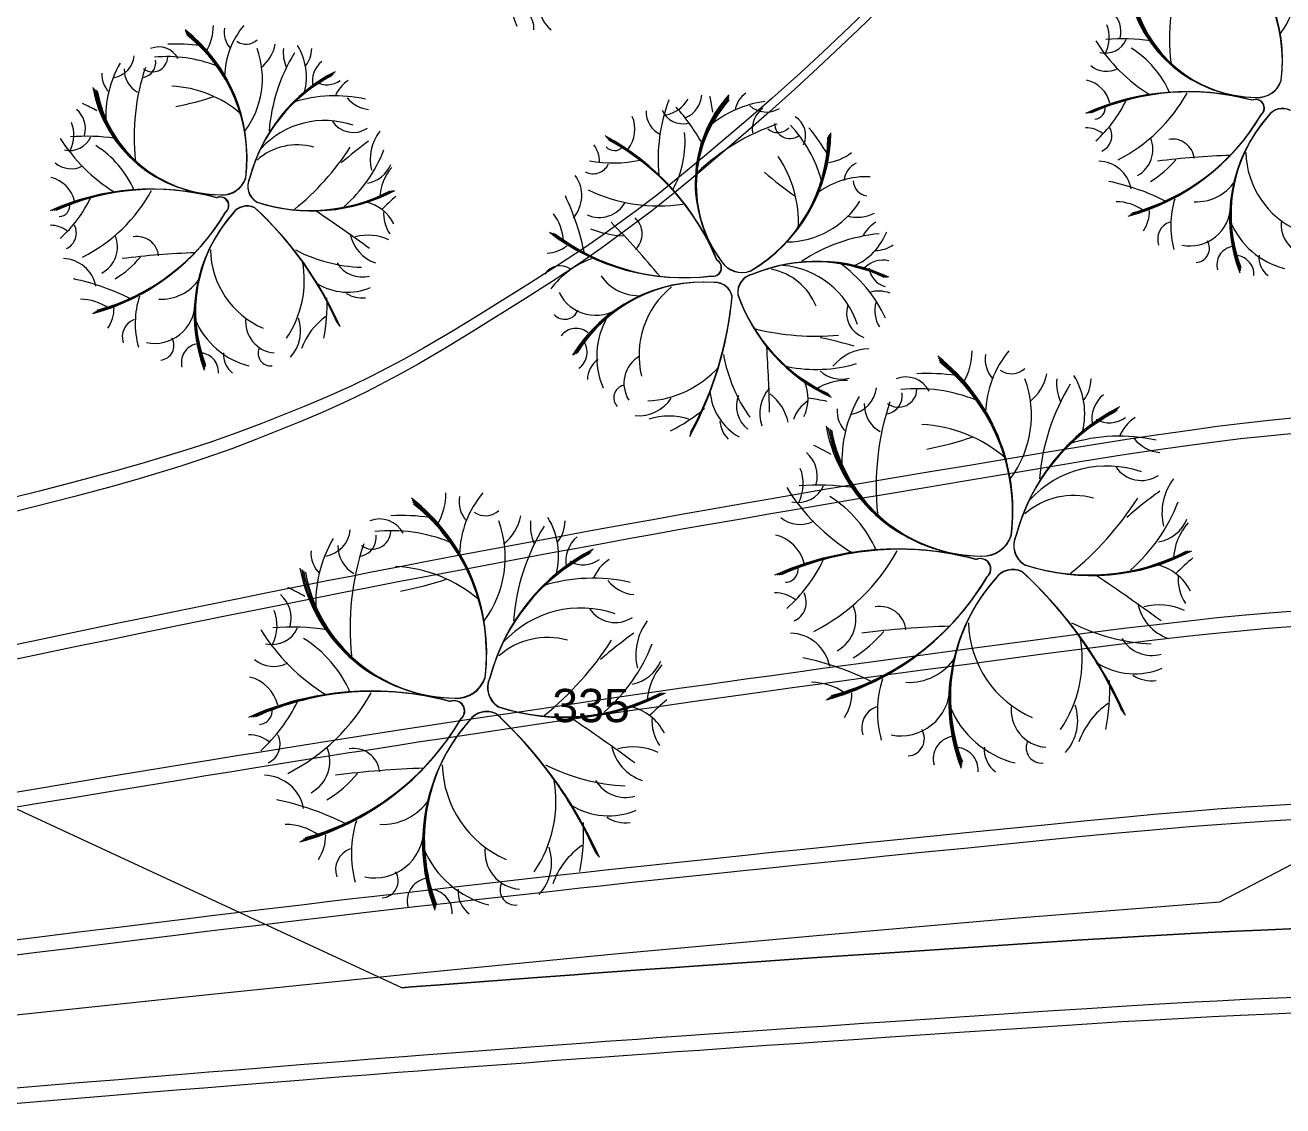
# Model space of a CAD drawing. Header units: metres. Extents: x -1097 to 1588, y -673 to 884.
# Drawn here: x 542.46 to 579.87, y 437.66 to 469.8 of the extents above; entities that cross this region are included whole.
import ezdxf

# ---------------------------------------------------------------- set-up
doc = ezdxf.new("R2010")
doc.units = ezdxf.units.M
for name, color, linetype, lineweight, plot in [('CRECIDA_Q100', 5, 'Continuous', 0, False), ('EXTENSIONES', 252, 'Continuous', 0, False), ('PROY-TEXTO', 7, 'Continuous', 0, False), ('Solado', 7, 'Continuous', 0, False), ('TERRENO', 188, 'Continuous', 0, False), ('VEGETACION', 85, 'Continuous', 0, False), ('VISTA LEJOS', 7, 'Continuous', 0, False)]:
    doc.layers.add(name, color=color, linetype=linetype, lineweight=lineweight, plot=plot)
doc.styles.add('ARIAL', font='arial.ttf')

msp = doc.modelspace()

# ---------------------------------------------------------------- linework, layer by layer
at = {"layer": 'CRECIDA_Q100'}
msp.add_lwpolyline([(542, 440.344), (548, 440.981), (554, 441.595), (560, 442.178), (566, 442.727), (572, 443.25), (578, 443.721), (584, 446.851), (590, 446.851), (596, 446.851), (602, 446.851), (608, 446.521), (614, 446.521)], dxfattribs=at)
at = {"layer": 'EXTENSIONES'}
for points in [[(553.666, 441.17), (524.116, 454.869)], [(553.666, 441.17), (553.964, 441.193), (554.801, 441.256), (555.599, 441.316), (557.155, 441.433), (557.953, 441.493), (558.79, 441.555), (559.387, 441.598), (560.339, 441.668), (560.907, 441.709), (561.658, 441.762), (562.341, 441.81), (563.638, 441.901), (564.35, 441.951), (565.187, 442.008), (565.87, 442.055), (567.081, 442.137), (567.878, 442.191), (569.06, 442.27), (570.232, 442.348), (572.567, 442.504), (573.742, 442.581), (574.929, 442.656), (575.734, 442.705), (576.952, 442.775), (577.645, 442.812), (578.493, 442.853), (579.213, 442.884), (580.518, 442.936)], [(492.684, 433.615), (543.902, 437.876), (545.083, 437.974), (545.88, 438.04), (547.089, 438.139), (547.771, 438.195), (548.606, 438.263), (549.317, 438.32), (550.613, 438.424), (551.294, 438.478), (552.043, 438.537), (552.61, 438.581), (553.56, 438.654), (554.155, 438.7), (554.99, 438.763), (555.787, 438.823), (557.342, 438.94), (558.139, 439), (558.974, 439.061), (559.57, 439.105), (560.52, 439.174), (561.086, 439.215), (561.835, 439.268), (562.517, 439.316), (563.813, 439.407), (564.523, 439.457), (565.359, 439.514), (566.04, 439.561), (567.25, 439.643), (568.047, 439.697), (569.227, 439.776), (570.399, 439.854), (572.731, 440.01), (573.903, 440.086), (575.084, 440.161), (575.88, 440.209), (577.09, 440.278), (577.772, 440.315), (578.607, 440.355), (579.317, 440.386), (580.613, 440.438)]]:
    msp.add_lwpolyline(points, dxfattribs=at)
at = {"layer": 'Solado'}
for points in [[(580.518, 442.936), (579.213, 442.884), (578.493, 442.853), (577.645, 442.812), (576.952, 442.775), (575.734, 442.705), (574.929, 442.656), (573.742, 442.581), (572.567, 442.504), (570.232, 442.348), (569.06, 442.27), (567.878, 442.191), (567.081, 442.137), (565.87, 442.055), (565.187, 442.008), (564.35, 441.951), (563.638, 441.901), (562.341, 441.81), (561.658, 441.762), (560.907, 441.709), (560.339, 441.668), (559.387, 441.598), (558.79, 441.555), (557.953, 441.493), (557.155, 441.433), (555.599, 441.316), (554.801, 441.256), (553.964, 441.193), (553.666, 441.17), (524.116, 454.869)], [(492.684, 433.615), (543.902, 437.876), (545.083, 437.974), (545.88, 438.04), (547.089, 438.139), (547.771, 438.195), (548.606, 438.263), (549.317, 438.32), (550.613, 438.424), (551.294, 438.478), (552.043, 438.537), (552.61, 438.581), (553.56, 438.654), (554.155, 438.7), (554.99, 438.763), (555.787, 438.823), (557.342, 438.94), (558.139, 439), (558.974, 439.061), (559.57, 439.105), (560.52, 439.174), (561.086, 439.215), (561.835, 439.268), (562.517, 439.316), (563.813, 439.407), (564.523, 439.457), (565.359, 439.514), (566.04, 439.561), (567.25, 439.643), (568.047, 439.697), (569.227, 439.776), (570.399, 439.854), (572.731, 440.01), (573.903, 440.086), (575.084, 440.161), (575.88, 440.209), (577.09, 440.278), (577.772, 440.315), (578.607, 440.355), (579.317, 440.386), (580.613, 440.438)]]:
    msp.add_lwpolyline(points, dxfattribs=at)
at = {"layer": 'TERRENO'}
for points in [[(568.047, 470.443), (567.25, 469.675), (566.04, 468.53), (565.359, 467.899), (564.523, 467.15), (563.813, 466.533), (562.517, 465.431), (561.835, 464.865), (561.087, 464.267), (560.52, 463.838), (559.57, 463.147), (558.974, 462.731), (558.139, 462.177), (557.342, 461.668), (555.787, 460.696), (554.99, 460.209), (554.155, 459.719), (553.56, 459.391), (552.61, 458.894), (552.043, 458.615), (551.294, 458.277), (550.613, 457.991), (549.317, 457.473), (548.606, 457.202), (547.771, 456.907), (547.089, 456.686), (545.88, 456.318), (545.083, 456.09), (543.902, 455.774), (542.731, 455.474), (540.398, 454.89)], [(580.613, 457.697), (579.317, 457.567), (578.607, 457.491), (577.772, 457.39), (577.09, 457.299), (575.88, 457.126), (575.084, 457.006), (573.903, 456.819), (572.731, 456.627), (570.399, 456.238), (569.227, 456.042), (568.047, 455.844), (567.25, 455.71), (566.04, 455.504), (565.359, 455.388), (564.523, 455.244), (563.813, 455.12), (562.517, 454.894), (561.835, 454.774), (561.086, 454.64), (560.52, 454.538), (559.57, 454.366), (558.974, 454.256), (558.139, 454.102), (557.342, 453.953), (555.787, 453.661), (554.99, 453.511), (554.155, 453.353), (553.56, 453.239), (552.61, 453.055), (552.043, 452.945), (551.294, 452.797), (550.613, 452.662), (549.317, 452.402), (548.606, 452.26), (547.771, 452.09), (547.089, 451.951), (545.88, 451.703), (545.083, 451.538), (543.902, 451.294), (542.731, 451.05), (540.398, 450.564)], [(580.613, 451.944), (579.317, 451.84), (578.607, 451.779), (577.772, 451.698), (577.09, 451.625), (575.88, 451.487), (575.084, 451.391), (573.903, 451.241), (572.731, 451.088), (570.399, 450.776), (569.227, 450.62), (568.047, 450.462), (567.25, 450.354), (566.04, 450.19), (565.359, 450.097), (564.523, 449.982), (563.813, 449.883), (562.517, 449.701), (561.835, 449.605), (561.086, 449.499), (560.52, 449.417), (559.57, 449.279), (558.974, 449.191), (558.139, 449.068), (557.342, 448.949), (555.787, 448.715), (554.99, 448.595), (554.155, 448.469), (553.56, 448.377), (552.61, 448.23), (552.043, 448.142), (551.294, 448.024), (550.613, 447.916), (549.317, 447.708), (548.606, 447.594), (547.771, 447.459), (547.089, 447.347), (545.88, 447.149), (545.083, 447.017), (543.902, 446.821), (542.731, 446.626), (540.398, 446.237)], [(580.613, 446.191), (579.317, 446.113), (578.607, 446.067), (577.772, 446.006), (577.09, 445.952), (575.88, 445.848), (575.084, 445.776), (573.903, 445.664), (572.731, 445.549), (570.399, 445.315), (569.227, 445.198), (568.047, 445.079), (567.25, 444.998), (566.04, 444.875), (565.359, 444.805), (564.523, 444.719), (563.813, 444.645), (562.517, 444.509), (561.835, 444.437), (561.086, 444.357), (560.52, 444.296), (559.57, 444.192), (558.974, 444.126), (558.139, 444.034), (557.342, 443.944), (555.787, 443.769), (554.99, 443.679), (554.155, 443.584), (553.56, 443.516), (552.61, 443.406), (552.043, 443.339), (551.294, 443.251), (550.613, 443.17), (549.317, 443.014), (548.606, 442.928), (547.771, 442.827), (547.089, 442.743), (545.88, 442.594), (545.083, 442.496), (543.902, 442.349), (542.731, 442.203), (540.398, 441.911)]]:
    msp.add_lwpolyline(points, dxfattribs=at)
at = {"layer": 'VEGETACION'}
for centre, radius, start, end in [((562.227, 471.741), 5.509, 138.4124, -158.9788), ((575.018, 468.759), 4.844, -7.0126, 51.7609), ((575.065, 468.747), 4.795, -7.0126, 51.7609), ((575.111, 468.735), 4.747, -7.0126, 51.7609), ((575.158, 468.723), 4.698, -7.0126, 51.7609), ((577.729, 471.106), 2.589, -37.04, 20.2784), ((582.995, 469.375), 6.494, 161.4244, -173.9045), ((579.113, 471.559), 3.908, -169.3991, -90.6111), ((579.119, 471.519), 3.869, -169.3991, -90.6111), ((579.124, 471.479), 3.83, -169.3991, -90.6111), ((579.13, 471.439), 3.791, -169.3991, -90.6111), ((556.9, 469.695), 0.696, -2.8136, 89.859), ((558.592, 470.318), 0.818, 174.9157, -126.473), ((574.286, 469.612), 0.769, -14.6065, 49.1598), ((544.217, 465.86), 4.844, -7.0126, 51.7609), ((544.264, 465.848), 4.795, -7.0126, 51.7609), ((544.31, 465.837), 4.747, -7.0126, 51.7609), ((544.357, 465.825), 4.698, -7.0126, 51.7609), ((546.515, 469.798), 1.544, -30.3109, -0.1369), ((549.073, 469.584), 0.693, 169.6778, -136.2887), ((550.868, 468.208), 2.478, 140.203, 178.1947), ((573.675, 469.431), 1.034, -25.4563, 21.2377), ((546.433, 468.512), 0.64, 26.989, 112.3536), ((546.943, 463.81), 5.429, 82.3394, 92.5468), ((549.028, 469.712), 0.479, -125.0679, -46.7585), ((548.777, 469.447), 1.142, -52.2138, -10.7459), ((549.03, 468.25), 1.798, -14.1206, 31.5271), ((578.533, 471.97), 4.982, -148.0271, -121.8354), ((574.586, 469.651), 0.683, -103.4701, -23.891), ((575.076, 463.317), 6.075, 81.8669, 94.4128), ((544.985, 468.958), 0.725, -80.5732, -5.4598), ((546.25, 468.864), 0.453, -126.8376, -2.2225), ((546.699, 464.937), 3.928, 68.3223, 95.6759), ((546.928, 468.207), 2.589, -37.04, 20.2784), ((554.875, 466.263), 5.171, 148.3668, 175.7309), ((551.253, 468.997), 1.118, 174.4694, -156.1224), ((550.125, 469.115), 0.859, -37.8757, -0.6938), ((573.789, 466.607), 2.961, 23.3346, 57.9119), ((548.035, 467.083), 3.177, 149.9473, -176.8254), ((546.181, 468.486), 0.776, 178.8709, -119.6274), ((552.194, 466.476), 6.494, 161.4244, -173.9045), ((545.881, 468.696), 0.464, -77.8599, 7.8919), ((553.957, 463.987), 4.98, 117.2325, 165.0827), ((551.771, 468.12), 0.769, 129.1335, -169.7906), ((574.626, 469.154), 0.727, -130.2988, -61.7859), ((545.447, 468.318), 0.707, 175.5863, -134.2924), ((553.804, 464.008), 4.83, 117.2325, 165.0827), ((553.855, 464.001), 4.88, 117.2325, 165.0827), ((553.906, 463.994), 4.93, 117.2325, 165.0827), ((551.434, 468.696), 0.669, -119.4079, -53.7772), ((552.604, 467.315), 0.996, 122.4262, 158.3906), ((573.808, 467.246), 0.949, 14.1637, 76.1762), ((579.112, 468.399), 0.75, -93.1322, -17.9739), ((579.118, 468.391), 0.742, -93.1322, -17.9739), ((579.124, 468.383), 0.735, -93.1322, -17.9739), ((579.129, 468.374), 0.727, -93.1322, -17.9739), ((548.312, 468.66), 3.908, -169.3991, -90.6111), ((548.318, 468.62), 3.869, -169.3991, -90.6111), ((548.323, 468.58), 3.83, -169.3991, -90.6111), ((548.329, 468.54), 3.791, -169.3991, -90.6111), ((546.663, 464.606), 3.382, 49.1819, 87.2866), ((545.138, 476.566), 9.361, -78.8812, -71.6233), ((551.673, 463.57), 4.128, 77.262, 107.3482), ((561.816, 467.763), 0.769, -67.117, -3.3508), ((566.299, 465.119), 3.908, 138.0903, -143.1217), ((566.27, 465.09), 3.869, 138.0903, -143.1217), ((557.96, 466.54), 5.002, 7.736, 13.1674), ((564.283, 467.184), 0.707, 123.0758, 173.1971), ((577.018, 460.486), 7.338, 74.7272, 114.2407), ((577.044, 460.556), 7.265, 74.7272, 114.2407), ((577.071, 460.627), 7.191, 74.7272, 114.2407), ((577.098, 460.698), 7.118, 74.7272, 114.2407), ((572.774, 470.121), 4.849, -63.0744, -28.8672), ((543.485, 466.713), 0.769, -14.6065, 49.1598), ((542.109, 462.909), 5.002, 60.2465, 65.6779), ((552.768, 468.222), 0.932, -141.3142, -95.8118), ((566.271, 465.829), 4.982, 159.4624, -174.3459), ((562.03, 467.549), 0.683, -155.9806, -76.4016), ((561.301, 468.139), 1.034, -77.9669, -31.2728), ((557.302, 463.306), 6.075, 29.3564, 41.9022), ((566.242, 465.061), 3.83, 138.0903, -143.1217), ((566.214, 465.032), 3.791, 138.0903, -143.1217), ((564.878, 464.379), 3.177, 97.4368, 130.6641), ((564.51, 467.94), 0.725, -133.0838, -57.9704), ((564.864, 466.704), 0.776, 126.3603, -172.138), ((574.262, 467.327), 0.323, -87.4794, 11.746), ((571.669, 469.278), 3.935, -47.9098, -25.8136), ((579.056, 467.33), 0.257, -49.8029, 114.2093), ((579.062, 467.332), 0.255, -49.8029, 114.2093), ((579.069, 467.335), 0.252, -49.8029, 114.2093), ((579.075, 467.337), 0.249, -49.8029, 114.2093), ((579.866, 466.787), 0.529, 64.1571, 144.9717), ((579.864, 466.795), 0.523, 64.1571, 144.9717), ((579.862, 466.803), 0.518, 64.1571, 144.9717), ((579.861, 466.81), 0.513, 64.1571, 144.9717), ((542.874, 466.532), 1.034, -25.4563, 21.2377), ((551.374, 464.387), 2.577, 70.8016, 137.4059), ((552.223, 467.37), 0.762, -146.5166, -56.5593), ((559.648, 466.703), 0.949, -38.3468, 23.6656), ((561.659, 467.215), 0.727, 177.1906, -114.2964), ((565.038, 466.52), 0.64, -25.5215, 59.8431), ((573.557, 470.458), 6.568, -74.8679, -30.4024), ((573.618, 470.429), 6.503, -74.8679, -30.4024), ((573.679, 470.4), 6.437, -74.8679, -30.4024), ((573.74, 470.371), 6.371, -74.8679, -30.4024), ((582.838, 464.069), 4.552, 138.4124, -158.9788), ((582.806, 464.104), 4.506, 138.4124, -158.9788), ((582.775, 464.139), 4.461, 138.4124, -158.9788), ((582.743, 464.174), 4.415, 138.4124, -158.9788), ((554.125, 465.809), 1.399, 143.1596, -166.5877), ((559.129, 466.329), 2.961, -29.1759, 5.4014), ((566.928, 460.709), 6.494, 108.9139, 133.5849), ((561.604, 466.62), 4.795, -59.5232, -0.7497), ((561.585, 466.664), 4.844, -59.5232, -0.7497), ((564.848, 467.07), 0.464, -130.3704, -44.6187), ((565.205, 466.879), 0.453, -179.3481, -54.733), ((562.363, 464.133), 3.928, 15.8118, 43.1653), ((561.617, 463.253), 5.429, 29.8289, 40.0362), ((574.013, 465.922), 0.824, 52.2518, 90.5793), ((574.28, 466.516), 0.504, -65.7095, 27.1401), ((547.732, 469.071), 4.982, -148.0271, -121.8354), ((543.785, 466.753), 0.683, -103.4701, -23.891), ((544.275, 460.419), 6.075, 81.8669, 94.4128), ((542.988, 463.708), 2.961, 23.3346, 57.9119), ((550.556, 464.432), 1.809, 74.3184, 131.5501), ((545.536, 470.408), 7.836, -50.9616, -32.7007), ((559.664, 456.705), 11.909, 125.9438, 130.9474), ((558.722, 465.734), 0.824, -0.2587, 38.0688), ((556.237, 460.042), 7.338, 22.2167, 61.7302), ((559.988, 466.392), 0.323, -139.9899, -40.7645), ((556.31, 460.064), 7.265, 22.2167, 61.7302), ((556.382, 460.086), 7.191, 22.2167, 61.7302), ((556.454, 460.108), 7.118, 22.2167, 61.7302), ((561.642, 466.531), 4.698, -59.5232, -0.7497), ((561.623, 466.576), 4.747, -59.5232, -0.7497), ((575.122, 466.1), 0.883, -61.5198, 22.9503), ((576.591, 465.766), 0.645, 6.6356, 100.1339), ((549.175, 467.601), 4.231, -49.014, -20.954), ((559.958, 469.637), 3.935, -100.4204, -78.3241), ((562.078, 463.96), 3.382, -3.3286, 34.776), ((566.108, 467.237), 1.544, -82.8214, -52.6474), ((574.305, 467.816), 3.124, -58.5365, -40.244), ((579.099, 442.325), 23.615, 91.8959, 97.1824), ((581.372, 466.075), 2.603, -178.6401, -113.41), ((543.825, 466.255), 0.727, -130.2988, -61.7859), ((552.472, 466.018), 0.937, -79.471, -22.6738), ((554.519, 464.585), 1.516, 139.4516, 176.9574), ((559.356, 465.884), 0.504, -118.22, -25.3705), ((570.64, 472.449), 9.361, -131.3917, -124.1338), ((567.495, 465.077), 0.693, 117.1673, 171.2007), ((574.37, 464.745), 1.01, 10.8837, 88.4892), ((543.007, 464.347), 0.949, 14.1637, 76.1762), ((548.311, 465.5), 0.75, -93.1322, -17.9739), ((548.317, 465.492), 0.742, -93.1322, -17.9739), ((548.323, 465.484), 0.735, -93.1322, -17.9739), ((548.328, 465.475), 0.727, -93.1322, -17.9739), ((549.625, 465.007), 0.546, 153.4198, -121.2712), ((549.633, 465.01), 0.551, 153.4198, -121.2712), ((549.64, 465.014), 0.557, 153.4198, -121.2712), ((549.648, 465.017), 0.563, 153.4198, -121.2712), ((558.006, 464.735), 1.01, -41.6268, 35.9787), ((567.496, 462.815), 2.478, 87.6925, 125.6842), ((567.569, 465.191), 0.479, -177.5784, -99.269), ((573.28, 458.36), 6.938, 63.1155, 78.2042), ((577.305, 465.91), 1.364, -93.0608, -33.7955), ((546.217, 457.587), 7.338, 74.7272, 114.2407), ((546.243, 457.658), 7.265, 74.7272, 114.2407), ((546.27, 457.728), 7.191, 74.7272, 114.2407), ((546.296, 457.799), 7.118, 74.7272, 114.2407), ((540.868, 466.379), 3.935, -47.9098, -25.8136), ((541.973, 467.222), 4.849, -63.0744, -28.8672), ((548.255, 464.431), 0.257, -49.8029, 114.2093), ((548.261, 464.434), 0.255, -49.8029, 114.2093), ((548.268, 464.436), 0.252, -49.8029, 114.2093), ((548.274, 464.438), 0.249, -49.8029, 114.2093), ((550.936, 469.408), 5.122, -108.1317, -62.2585), ((550.957, 469.457), 5.175, -108.1317, -62.2585), ((550.978, 469.506), 5.228, -108.1317, -62.2585), ((550.999, 469.555), 5.281, -108.1317, -62.2585), ((559.305, 457.953), 8.915, 130.7293, 134.4144), ((552.276, 461.714), 6.938, 10.6049, 25.6937), ((561.3, 469.273), 4.849, -115.5849, -81.3777), ((543.461, 464.428), 0.323, -87.4794, 11.746), ((549.065, 463.888), 0.529, 64.1571, 144.9717), ((549.063, 463.896), 0.523, 64.1571, 144.9717), ((549.061, 463.904), 0.518, 64.1571, 144.9717), ((549.059, 463.912), 0.513, 64.1571, 144.9717), ((542.287, 456.763), 10.337, 23.8645, 47.4059), ((542.219, 456.682), 10.444, 23.8645, 47.4059), ((542.151, 456.6), 10.55, 23.8645, 47.4059), ((542.083, 456.519), 10.657, 23.8645, 47.4059), ((522.695, 422.051), 50.894, 53.8701, 56.0677), ((552.313, 463.323), 1.25, 26.9787, 76.13), ((554.201, 464.192), 1.079, 175.4194, -146.0112), ((559.538, 464.963), 0.883, -114.0303, -29.5602), ((565.097, 465.941), 2.589, -89.5505, -32.2321), ((574.903, 463.114), 1.434, 55.0521, 89.7129), ((574.826, 464.284), 1.079, -33.6652, 0.2761), ((579.18, 463.829), 2.646, 162.2918, -164.5827), ((577.107, 464.443), 1.211, -101.2643, -1.1503), ((542.756, 467.559), 6.568, -74.8679, -30.4024), ((542.817, 467.53), 6.503, -74.8679, -30.4024), ((542.878, 467.501), 6.437, -74.8679, -30.4024), ((542.939, 467.472), 6.371, -74.8679, -30.4024), ((552.037, 461.17), 4.552, 138.4124, -158.9788), ((552.005, 461.205), 4.506, 138.4124, -158.9788), ((551.974, 461.24), 4.461, 138.4124, -158.9788), ((551.942, 461.275), 4.415, 138.4124, -158.9788), ((557.035, 463.32), 1.434, 2.5416, 37.2023), ((543.094, 447.338), 23.615, 39.3853, 44.6718), ((560.168, 463.594), 0.645, -45.8749, 47.6233), ((567.206, 465.228), 1.142, -104.7244, -63.2564), ((568.356, 462.99), 1.118, 121.9589, 151.3671), ((576.693, 463.431), 0.546, 109.7766, -161.1616), ((580.497, 464.855), 2.362, -157.3326, -104.242), ((580.74, 463.872), 0.921, 172.8016, -94.3436), ((543.212, 463.023), 0.824, 52.2518, 90.5793), ((543.479, 463.617), 0.504, -65.7095, 27.1401), ((544.321, 463.201), 0.883, -61.5198, 22.9503), ((553.246, 463.803), 1.136, -169.0993, -108.5458), ((552.659, 462.077), 1.474, 65.2459, 104.8545), ((562.043, 468.857), 6.568, -127.3784, -82.9129), ((562.058, 468.791), 6.503, -127.3784, -82.9129), ((562.072, 468.725), 6.437, -127.3784, -82.9129), ((562.086, 468.659), 6.371, -127.3784, -82.9129), ((560.402, 466.656), 3.124, -111.047, -92.7546), ((568.391, 458.453), 5.171, 95.8563, 123.2203), ((566.41, 464.3), 1.798, -66.6312, -20.9834), ((545.79, 462.867), 0.645, 6.6356, 100.1339), ((557.917, 464.093), 1.079, -86.1757, -52.2344), ((567.763, 463.957), 0.859, -90.3862, -53.2043), ((577.263, 463.161), 0.424, -86.0663, 31.7343), ((578.464, 462.667), 0.557, 102.0332, -164.9929), ((543.569, 461.846), 1.01, 10.8837, 88.4892), ((543.504, 464.917), 3.124, -58.5365, -40.244), ((548.298, 439.426), 23.615, 91.8959, 97.1824), ((550.571, 463.176), 2.603, -178.6401, -113.41), ((552.649, 467.279), 4.686, -117.2715, -92.2861), ((560.206, 460.362), 2.646, 109.7813, 142.9068), ((562.909, 462.59), 0.257, -102.3134, 61.6988), ((562.914, 462.587), 0.255, -102.3134, 61.6988), ((562.92, 462.583), 0.252, -102.3134, 61.6988), ((562.926, 462.58), 0.249, -102.3134, 61.6988), ((567.976, 462.045), 0.769, 76.623, 137.6988), ((578.437, 462.378), 0.575, -2.8136, 89.859), ((579.835, 462.894), 0.676, 174.9157, -126.473), ((547.688, 462.216), 3.076, -34.2307, 10.3731), ((552.478, 463.172), 0.864, -148.9222, -74.8688), ((558.377, 462.093), 0.546, 57.2661, 146.3278), ((563.791, 463.196), 0.75, -145.6427, -70.4844), ((563.788, 463.187), 0.742, -145.6427, -70.4844), ((563.785, 463.177), 0.735, -145.6427, -70.4844), ((563.782, 463.168), 0.727, -145.6427, -70.4844), ((565.95, 457.929), 4.83, 64.722, 112.5721), ((565.975, 457.885), 4.88, 64.722, 112.5721), ((566.001, 457.84), 4.93, 64.722, 112.5721), ((566.027, 457.796), 4.98, 64.722, 112.5721), ((564.31, 460.765), 1.809, 21.8079, 79.0396), ((564.772, 460.089), 2.577, 18.2911, 84.8953), ((564.305, 459.354), 4.128, 24.7515, 54.8377), ((568.227, 462.664), 0.669, -171.9184, -106.2877), ((542.479, 455.461), 6.938, 63.1155, 78.2042), ((546.504, 463.011), 1.364, -93.0608, -33.7955), ((552.058, 463.585), 1.729, -122.2591, -66.9897), ((562.623, 457.605), 4.552, 85.9019, 148.5107), ((562.631, 457.651), 4.506, 85.9019, 148.5107), ((562.64, 457.698), 4.461, 85.9019, 148.5107), ((562.648, 457.744), 4.415, 85.9019, 148.5107), ((560.716, 463.116), 1.364, -145.5713, -86.306), ((562.971, 461.617), 0.529, 11.6466, 92.4612), ((562.976, 461.623), 0.523, 11.6466, 92.4612), ((562.981, 461.629), 0.518, 11.6466, 92.4612), ((562.986, 461.636), 0.513, 11.6466, 92.4612), ((564.199, 461.854), 0.546, 100.9093, -173.7818), ((564.207, 461.85), 0.551, 100.9093, -173.7818), ((564.214, 461.846), 0.557, 100.9093, -173.7818), ((564.222, 461.842), 0.563, 100.9093, -173.7818), ((548.379, 460.93), 2.646, 162.2918, -164.5827), ((546.506, 461.455), 4.936, -11.3278, 2.7521), ((552.482, 462.58), 0.893, -121.9118, -83.5178), ((559.431, 462.38), 1.211, -153.7749, -53.6608), ((563.322, 459.988), 2.603, 128.8494, -165.9205), ((552.874, 462.672), 10.657, -28.646, -5.1047), ((552.98, 462.667), 10.55, -28.646, -5.1047), ((553.086, 462.663), 10.444, -28.646, -5.1047), ((553.192, 462.659), 10.337, -28.646, -5.1047), ((568.489, 463.492), 5.122, -160.6422, -114.769), ((568.541, 463.505), 5.175, -160.6422, -114.769), ((568.593, 463.518), 5.228, -160.6422, -114.769), ((568.644, 463.531), 5.281, -160.6422, -114.769), ((567.844, 460.894), 0.996, 69.9156, 105.88), ((544.101, 460.215), 1.434, 55.0521, 89.7129), ((544.025, 461.385), 1.079, -33.6652, 0.2761), ((546.305, 461.544), 1.211, -101.2643, -1.1503), ((558.51, 461.476), 0.424, -138.5768, -20.7762), ((567.656, 461.23), 0.762, 160.9729, -109.0699), ((568.663, 461.317), 0.932, 166.1753, -148.3223), ((545.892, 460.532), 0.546, 109.7766, -161.1616), ((549.696, 461.956), 2.362, -157.3326, -104.242), ((549.939, 460.973), 0.921, 172.8016, -94.3436), ((549.478, 460.713), 1.176, -42.0554, 18.6273), ((552.512, 459.538), 1.939, 124.7312, 160.552), ((561.822, 459.94), 2.362, 150.1568, -156.7526), ((558.848, 460.222), 0.557, 49.5226, 142.4966), ((565.996, 468.385), 7.836, -103.4722, -85.2112), ((546.462, 460.262), 0.424, -86.0663, 31.7343), ((547.663, 459.768), 0.557, 102.0332, -164.9929), ((549.764, 460.041), 0.376, 157.6352, -83.3031), ((558.603, 460.068), 0.575, -55.3242, 37.3484), ((513.725, 457.078), 50.894, 1.3595, 3.5571), ((563.722, 448.836), 11.909, 73.4333, 78.4369), ((567.574, 458.771), 1.399, 90.6491, 140.9017), ((547.636, 459.48), 0.575, -2.8136, 89.859), ((549.034, 459.995), 0.676, 174.9157, -126.473), ((559.863, 459.272), 0.676, 122.4052, -178.9835), ((561.19, 459.15), 0.921, 120.291, -146.8541), ((567.843, 460.837), 4.686, -169.782, -144.7966), ((565.978, 455.351), 5.862, -7.0126, 51.7609), ((566.034, 455.336), 5.803, -7.0126, 51.7609), ((566.09, 455.322), 5.745, -7.0126, 51.7609), ((568.759, 460.116), 1.869, -30.3109, -0.1369), ((571.855, 459.857), 0.839, 169.6778, -136.2887), ((574.027, 458.191), 3, 140.203, 178.1947), ((560.805, 461.692), 3.076, -86.7412, -42.1374), ((565.983, 463.79), 4.231, -101.5246, -73.4645), ((566.734, 460.21), 0.937, -131.9815, -75.1843), ((569.277, 452.869), 6.571, 82.3394, 92.5468), ((566.147, 455.307), 5.686, -7.0126, 51.7609), ((571.8, 460.012), 0.58, -125.0679, -46.7585), ((571.496, 459.691), 1.382, -52.2138, -10.7459), ((560.344, 458.72), 0.376, 105.1246, -135.8136), ((564.499, 458.696), 1.25, -25.5318, 23.6195), ((566.843, 457.714), 1.516, 86.9411, 124.4468), ((568.66, 458.56), 0.775, 26.989, 112.3536), ((569.259, 458.191), 3.133, -37.04, 20.2784), ((578.876, 455.838), 6.258, 148.3668, 175.7309), ((574.493, 459.147), 1.353, 174.4694, -156.1224), ((571.802, 458.243), 2.176, -14.1206, 31.5271), ((573.128, 459.289), 1.04, -37.8757, -0.6938), ((560.703, 459.357), 1.176, -94.566, -33.8832), ((564.552, 459.058), 1.729, -174.7696, -119.5003), ((564.48, 458.473), 0.864, 158.5673, -127.3793), ((565.448, 458.248), 1.136, 138.3902, -161.0564), ((563.721, 457.663), 1.474, 12.7354, 52.3439), ((564.493, 449.88), 8.915, 78.2188, 81.9039), ((570.598, 456.83), 3.845, 149.9473, -176.8254), ((566.907, 459.1), 0.878, -80.5732, -5.4598), ((568.438, 458.985), 0.548, -126.8376, -2.2225), ((567.991, 458.783), 0.561, -77.8599, 7.8919), ((568.981, 454.233), 4.754, 68.3223, 95.6759), ((575.12, 458.086), 0.93, 129.1335, -169.7906), ((559.483, 462.167), 4.936, -63.8384, -49.7585), ((566.338, 457.726), 1.079, 122.9089, 161.4783), ((567.466, 458.324), 0.855, 175.5863, -134.2924), ((568.355, 458.528), 0.939, 178.8709, -119.6274), ((575.632, 456.095), 7.859, 161.4244, -173.9045), ((577.581, 453.108), 5.846, 117.2325, 165.0827), ((577.642, 453.1), 5.906, 117.2325, 165.0827), ((577.704, 453.092), 5.967, 117.2325, 165.0827), ((577.765, 453.084), 6.027, 117.2325, 165.0827), ((561.617, 456.235), 1.939, 72.2206, 108.0414), ((564.012, 458.109), 0.893, -174.4224, -136.0283), ((568.938, 453.832), 4.093, 49.1819, 87.2866), ((574.712, 458.783), 0.81, -119.4079, -53.7772), ((576.129, 457.112), 1.206, 122.4262, 158.3906), ((570.934, 458.739), 4.73, -169.3991, -90.6111), ((570.941, 458.691), 4.683, -169.3991, -90.6111), ((570.947, 458.642), 4.635, -169.3991, -90.6111), ((570.954, 458.594), 4.588, -169.3991, -90.6111), ((567.093, 468.307), 11.329, -78.8812, -71.6233), ((575.001, 452.578), 4.996, 77.262, 107.3482), ((563.426, 451.778), 6.054, 60.2465, 65.6779), ((576.326, 458.209), 1.128, -141.3142, -95.8118), ((565.092, 456.382), 0.931, -14.6065, 49.1598), ((564.352, 456.164), 1.251, -25.4563, 21.2377), ((574.639, 453.568), 3.119, 70.8016, 137.4059), ((575.667, 457.178), 0.922, -146.5166, -56.5593), ((570.231, 459.236), 6.03, -148.0271, -121.8354), ((565.455, 456.43), 0.827, -103.4701, -23.891), ((566.047, 448.765), 7.353, 81.8669, 94.4128), ((577.969, 455.289), 1.693, 143.1596, -166.5877), ((550.327, 451.126), 5.862, -7.0126, 51.7609), ((550.384, 451.112), 5.803, -7.0126, 51.7609), ((553.109, 455.892), 1.869, -30.3109, -0.1369), ((556.204, 455.632), 0.839, 169.6778, -136.2887), ((558.377, 453.967), 3, 140.203, 178.1947), ((564.49, 452.746), 3.584, 23.3346, 57.9119), ((573.649, 453.622), 2.189, 74.3184, 131.5501), ((567.574, 460.854), 9.484, -50.9616, -32.7007), ((584.672, 444.271), 14.413, 125.9438, 130.9474), ((550.44, 451.097), 5.745, -7.0126, 51.7609), ((550.496, 451.083), 5.686, -7.0126, 51.7609), ((556.15, 455.788), 0.58, -125.0679, -46.7585), ((571.978, 457.457), 5.12, -49.014, -20.954), ((553.009, 454.336), 0.775, 26.989, 112.3536), ((553.627, 448.644), 6.571, 82.3394, 92.5468), ((553.608, 453.967), 3.133, -37.04, 20.2784), ((555.846, 455.467), 1.382, -52.2138, -10.7459), ((558.842, 454.922), 1.353, 174.4694, -156.1224), ((556.152, 454.019), 2.176, -14.1206, 31.5271), ((557.478, 455.065), 1.04, -37.8757, -0.6938), ((565.503, 455.828), 0.88, -130.2988, -61.7859), ((575.968, 455.542), 1.134, -79.471, -22.6738), ((578.445, 453.808), 1.835, 139.4516, 176.9574), ((551.257, 454.875), 0.878, -80.5732, -5.4598), ((552.788, 454.761), 0.548, -126.8376, -2.2225), ((552.341, 454.558), 0.561, -77.8599, 7.8919), ((553.331, 450.009), 4.754, 68.3223, 95.6759), ((563.226, 451.614), 6.258, 148.3668, 175.7309), ((559.47, 453.861), 0.93, 129.1335, -169.7906), ((564.514, 453.519), 1.149, 14.1637, 76.1762), ((570.933, 454.915), 0.907, -93.1322, -17.9739), ((570.94, 454.905), 0.898, -93.1322, -17.9739), ((570.946, 454.895), 0.889, -93.1322, -17.9739), ((570.953, 454.885), 0.88, -93.1322, -17.9739), ((572.523, 454.318), 0.66, 153.4198, -121.2712), ((572.532, 454.322), 0.667, 153.4198, -121.2712), ((572.541, 454.326), 0.674, 153.4198, -121.2712), ((572.551, 454.33), 0.681, 153.4198, -121.2712), ((554.948, 452.606), 3.845, 149.9473, -176.8254), ((552.704, 454.304), 0.939, 178.8709, -119.6274), ((559.982, 451.871), 7.859, 161.4244, -173.9045), ((562.054, 448.867), 5.967, 117.2325, 165.0827), ((562.115, 448.859), 6.027, 117.2325, 165.0827), ((568.398, 445.338), 8.881, 74.7272, 114.2407), ((568.43, 445.423), 8.792, 74.7272, 114.2407), ((568.462, 445.509), 8.703, 74.7272, 114.2407), ((568.494, 445.595), 8.615, 74.7272, 114.2407), ((551.815, 454.1), 0.855, 175.5863, -134.2924), ((561.931, 448.884), 5.846, 117.2325, 165.0827), ((561.992, 448.876), 5.906, 117.2325, 165.0827), ((559.061, 454.558), 0.81, -119.4079, -53.7772), ((560.478, 452.887), 1.206, 122.4262, 158.3906), ((561.924, 455.979), 4.762, -47.9098, -25.8136), ((563.262, 456.999), 5.869, -63.0744, -28.8672), ((570.865, 453.621), 0.311, -49.8029, 114.2093), ((570.872, 453.624), 0.308, -49.8029, 114.2093), ((570.88, 453.627), 0.305, -49.8029, 114.2093), ((570.887, 453.63), 0.302, -49.8029, 114.2093), ((574.109, 459.644), 6.199, -108.1317, -62.2585), ((574.135, 459.704), 6.263, -108.1317, -62.2585), ((574.16, 459.763), 6.327, -108.1317, -62.2585), ((574.186, 459.822), 6.391, -108.1317, -62.2585), ((584.238, 445.781), 10.79, 130.7293, 134.4144), ((555.283, 454.515), 4.73, -169.3991, -90.6111), ((555.29, 454.466), 4.683, -169.3991, -90.6111), ((555.297, 454.418), 4.635, -169.3991, -90.6111), ((555.304, 454.369), 4.588, -169.3991, -90.6111), ((553.287, 449.608), 4.093, 49.1819, 87.2866), ((565.063, 453.617), 0.39, -87.4794, 11.746), ((571.845, 452.964), 0.64, 64.1571, 144.9717), ((571.843, 452.973), 0.634, 64.1571, 144.9717), ((571.841, 452.983), 0.627, 64.1571, 144.9717), ((571.838, 452.992), 0.621, 64.1571, 144.9717), ((563.642, 444.341), 12.511, 23.8645, 47.4059), ((563.559, 444.242), 12.64, 23.8645, 47.4059), ((563.477, 444.144), 12.769, 23.8645, 47.4059), ((563.395, 444.045), 12.898, 23.8645, 47.4059), ((539.931, 402.33), 61.595, 53.87007, 56.06767), ((575.776, 452.28), 1.513, 26.9787, 76.13), ((578.061, 453.331), 1.306, 175.4194, -146.0112), ((547.776, 447.554), 6.054, 60.2465, 65.6779), ((551.442, 464.083), 11.329, -78.8812, -71.6233), ((559.351, 448.354), 4.996, 77.262, 107.3482), ((560.676, 453.985), 1.128, -141.3142, -95.8118), ((564.209, 457.406), 7.95, -74.8679, -30.4024), ((564.283, 457.371), 7.87, -74.8679, -30.4024), ((564.357, 457.336), 7.791, -74.8679, -30.4024), ((564.431, 457.301), 7.711, -74.8679, -30.4024), ((575.442, 449.675), 5.509, 138.4124, -158.9788), ((575.403, 449.717), 5.454, 138.4124, -158.9788), ((575.365, 449.759), 5.399, 138.4124, -158.9788), ((575.327, 449.801), 5.344, 138.4124, -158.9788), ((549.442, 452.158), 0.931, -14.6065, 49.1598), ((564.762, 451.917), 0.997, 52.2518, 90.5793), ((565.085, 452.636), 0.61, -65.7095, 27.1401), ((548.702, 451.939), 1.251, -25.4563, 21.2377), ((558.989, 449.343), 3.119, 70.8016, 137.4059), ((560.017, 452.954), 0.922, -146.5166, -56.5593), ((566.103, 452.132), 1.069, -61.5198, 22.9503), ((567.882, 451.729), 0.78, 6.6356, 100.1339), ((576.905, 452.861), 1.374, -169.0993, -108.5458), ((576.195, 450.772), 1.784, 65.2459, 104.8545), ((562.318, 451.064), 1.693, 143.1596, -166.5877), ((573.668, 452.102), 3.15, -178.6401, -113.41), ((576.183, 457.068), 5.671, -117.2715, -92.2861), ((554.581, 455.012), 6.03, -148.0271, -121.8354), ((549.805, 452.206), 0.827, -103.4701, -23.891), ((550.397, 444.54), 7.353, 81.8669, 94.4128), ((548.84, 448.522), 3.584, 23.3346, 57.9119), ((557.999, 449.398), 2.189, 74.3184, 131.5501), ((569.022, 440.046), 14.413, 125.9438, 130.9474), ((565.194, 450.493), 1.222, 10.8837, 88.4892), ((565.114, 454.209), 3.781, -58.5365, -40.244), ((570.916, 423.358), 28.581, 91.8959, 97.1824), ((570.178, 450.94), 3.722, -34.2307, 10.3731), ((575.976, 452.097), 1.045, -148.9222, -74.8688), ((551.924, 456.63), 9.484, -50.9616, -32.7007), ((556.327, 453.233), 5.12, -49.014, -20.954), ((549.853, 451.604), 0.88, -130.2988, -61.7859), ((560.318, 451.317), 1.134, -79.471, -22.6738), ((563.875, 442.765), 8.396, 63.1155, 78.2042), ((568.745, 451.902), 1.651, -93.0608, -33.7955), ((575.467, 452.597), 2.092, -122.2591, -66.9897), ((562.795, 449.583), 1.835, 139.4516, 176.9574), ((575.98, 451.38), 1.081, -121.9118, -83.5178), ((548.863, 449.295), 1.149, 14.1637, 76.1762), ((555.283, 450.691), 0.907, -93.1322, -17.9739), ((555.289, 450.681), 0.898, -93.1322, -17.9739), ((555.296, 450.67), 0.889, -93.1322, -17.9739), ((555.303, 450.66), 0.88, -93.1322, -17.9739), ((556.872, 450.093), 0.66, 153.4198, -121.2712), ((556.882, 450.098), 0.667, 153.4198, -121.2712), ((556.891, 450.102), 0.674, 153.4198, -121.2712), ((556.9, 450.106), 0.681, 153.4198, -121.2712), ((565.838, 448.519), 1.735, 55.0521, 89.7129), ((571.014, 449.384), 3.202, 162.2918, -164.5827), ((568.505, 450.127), 1.466, -101.2643, -1.1503), ((568.748, 450.019), 5.974, -11.3278, 2.7521), ((552.748, 441.113), 8.881, 74.7272, 114.2407), ((552.78, 441.199), 8.792, 74.7272, 114.2407), ((552.812, 441.285), 8.703, 74.7272, 114.2407), ((552.844, 441.37), 8.615, 74.7272, 114.2407), ((547.612, 452.775), 5.869, -63.0744, -28.8672), ((555.215, 449.397), 0.311, -49.8029, 114.2093), ((555.222, 449.4), 0.308, -49.8029, 114.2093), ((555.23, 449.402), 0.305, -49.8029, 114.2093), ((555.237, 449.405), 0.302, -49.8029, 114.2093), ((558.459, 455.42), 6.199, -108.1317, -62.2585), ((558.484, 455.479), 6.263, -108.1317, -62.2585), ((558.51, 455.538), 6.327, -108.1317, -62.2585), ((558.536, 455.598), 6.391, -108.1317, -62.2585), ((568.587, 441.556), 10.79, 130.7293, 134.4144), ((565.745, 449.935), 1.306, -33.6652, 0.2761), ((549.413, 449.392), 0.39, -87.4794, 11.746), ((546.274, 451.754), 4.762, -47.9098, -25.8136), ((556.195, 448.74), 0.64, 64.1571, 144.9717), ((556.193, 448.749), 0.634, 64.1571, 144.9717), ((556.19, 448.758), 0.627, 64.1571, 144.9717), ((556.188, 448.768), 0.621, 64.1571, 144.9717), ((547.991, 440.116), 12.511, 23.8645, 47.4059), ((547.909, 440.018), 12.64, 23.8645, 47.4059), ((547.827, 439.919), 12.769, 23.8645, 47.4059), ((547.745, 439.821), 12.898, 23.8645, 47.4059), ((560.126, 448.056), 1.513, 26.9787, 76.13), ((568.004, 448.903), 0.66, 109.7766, -161.1616), ((572.608, 450.625), 2.858, -157.3326, -104.242), ((572.902, 449.436), 1.115, 172.8016, -94.3436), ((572.345, 449.121), 1.423, -42.0554, 18.6273), ((576.016, 447.699), 2.347, 124.7312, 160.552), ((548.559, 453.182), 7.95, -74.8679, -30.4024), ((548.633, 453.147), 7.87, -74.8679, -30.4024), ((548.707, 453.112), 7.791, -74.8679, -30.4024), ((548.781, 453.077), 7.711, -74.8679, -30.4024), ((559.791, 445.45), 5.509, 138.4124, -158.9788), ((559.753, 445.493), 5.454, 138.4124, -158.9788), ((559.715, 445.535), 5.399, 138.4124, -158.9788), ((559.677, 445.577), 5.344, 138.4124, -158.9788), ((524.281, 398.106), 61.595, 53.87007, 56.06767), ((562.411, 449.107), 1.306, 175.4194, -146.0112), ((549.111, 447.693), 0.997, 52.2518, 90.5793), ((549.434, 448.411), 0.61, -65.7095, 27.1401), ((568.695, 448.576), 0.513, -86.0663, 31.7343), ((570.148, 447.977), 0.675, 102.0332, -164.9929), ((550.453, 447.908), 1.069, -61.5198, 22.9503), ((552.231, 447.504), 0.78, 6.6356, 100.1339), ((561.254, 448.637), 1.374, -169.0993, -108.5458), ((560.545, 446.548), 1.784, 65.2459, 104.8545), ((570.115, 447.628), 0.696, -2.8136, 89.859), ((571.807, 448.252), 0.818, 174.9157, -126.473), ((572.692, 448.307), 0.456, 157.6352, -83.3031), ((549.544, 446.268), 1.222, 10.8837, 88.4892), ((549.464, 449.985), 3.781, -58.5365, -40.244), ((555.266, 419.134), 28.581, 91.8959, 97.1824), ((558.018, 447.878), 3.15, -178.6401, -113.41), ((560.532, 452.844), 5.671, -117.2715, -92.2861), ((554.528, 446.715), 3.722, -34.2307, 10.3731), ((560.325, 447.873), 1.045, -148.9222, -74.8688), ((548.224, 438.541), 8.396, 63.1155, 78.2042), ((553.095, 447.678), 1.651, -93.0608, -33.7955), ((559.817, 448.373), 2.092, -122.2591, -66.9897), ((550.188, 444.294), 1.735, 55.0521, 89.7129), ((555.364, 445.16), 3.202, 162.2918, -164.5827), ((553.098, 445.795), 5.974, -11.3278, 2.7521), ((560.33, 447.156), 1.081, -121.9118, -83.5178), ((550.095, 445.71), 1.306, -33.6652, 0.2761), ((552.855, 445.903), 1.466, -101.2643, -1.1503), ((552.354, 444.678), 0.66, 109.7766, -161.1616), ((556.958, 446.401), 2.858, -157.3326, -104.242), ((557.252, 445.212), 1.115, 172.8016, -94.3436), ((556.694, 444.897), 1.423, -42.0554, 18.6273), ((560.366, 443.475), 2.347, 124.7312, 160.552), ((553.044, 444.351), 0.513, -86.0663, 31.7343), ((554.498, 443.753), 0.675, 102.0332, -164.9929), ((554.465, 443.404), 0.696, -2.8136, 89.859), ((556.157, 444.027), 0.818, 174.9157, -126.473), ((557.041, 444.083), 0.456, 157.6352, -83.3031)]:
    msp.add_arc(centre, radius, start, end, dxfattribs=at)
at = {"layer": 'VISTA LEJOS'}
for points in [[(568.047, 470.443), (567.25, 469.675), (566.04, 468.53), (565.359, 467.899), (564.523, 467.15), (563.813, 466.533), (562.517, 465.431), (561.835, 464.865), (561.087, 464.267), (560.52, 463.838), (559.57, 463.147), (558.974, 462.731), (558.139, 462.177), (557.342, 461.668), (555.787, 460.696), (554.99, 460.209), (554.155, 459.719), (553.56, 459.391), (552.61, 458.894), (552.043, 458.615), (551.294, 458.277), (550.613, 457.991), (549.317, 457.473), (548.606, 457.202), (547.771, 456.907), (547.089, 456.686), (545.88, 456.318), (545.083, 456.09), (543.902, 455.774), (542.731, 455.474), (540.398, 454.89)], [(567.401, 470.144), (566.191, 469), (565.509, 468.368), (564.674, 467.62), (563.964, 467.003), (562.668, 465.901), (561.986, 465.335), (561.237, 464.737), (560.671, 464.308), (559.72, 463.616), (559.125, 463.201), (558.29, 462.647), (557.493, 462.138), (555.938, 461.166), (555.141, 460.679), (554.306, 460.189), (553.711, 459.86), (552.76, 459.363), (552.194, 459.085), (551.445, 458.747), (550.764, 458.461), (549.467, 457.943), (548.757, 457.671), (547.922, 457.376), (547.24, 457.155), (546.031, 456.788), (545.234, 456.56), (544.053, 456.243), (542.882, 455.943), (540.549, 455.36)], [(580.764, 458.167), (579.468, 458.037), (578.758, 457.96), (577.922, 457.859), (577.241, 457.768), (576.031, 457.595), (575.234, 457.475), (574.053, 457.288), (572.882, 457.096), (570.549, 456.707), (569.378, 456.512), (568.197, 456.314), (567.401, 456.179), (566.191, 455.974), (565.509, 455.858), (564.674, 455.714), (563.964, 455.59), (562.668, 455.363), (561.986, 455.243), (561.237, 455.11), (560.671, 455.008), (559.72, 454.835), (559.125, 454.726), (558.29, 454.571), (557.493, 454.423), (555.938, 454.131), (555.141, 453.981), (554.306, 453.823), (553.711, 453.709), (552.76, 453.525), (552.194, 453.415), (551.445, 453.267), (550.763, 453.131), (549.467, 452.872), (548.757, 452.729), (547.922, 452.56), (547.24, 452.421), (546.031, 452.172), (545.234, 452.008), (544.053, 451.763), (542.882, 451.52), (540.549, 451.034)], [(580.613, 457.697), (579.317, 457.567), (578.607, 457.491), (577.772, 457.39), (577.09, 457.299), (575.88, 457.126), (575.084, 457.006), (573.903, 456.819), (572.731, 456.627), (570.399, 456.238), (569.227, 456.042), (568.047, 455.844), (567.25, 455.71), (566.04, 455.504), (565.359, 455.388), (564.523, 455.244), (563.813, 455.12), (562.517, 454.894), (561.835, 454.774), (561.086, 454.64), (560.52, 454.538), (559.57, 454.366), (558.974, 454.256), (558.139, 454.102), (557.342, 453.953), (555.787, 453.661), (554.99, 453.511), (554.155, 453.353), (553.56, 453.239), (552.61, 453.055), (552.043, 452.945), (551.294, 452.797), (550.613, 452.662), (549.317, 452.402), (548.606, 452.26), (547.771, 452.09), (547.089, 451.951), (545.88, 451.703), (545.083, 451.538), (543.902, 451.294), (542.731, 451.05), (540.398, 450.564)], [(580.764, 452.414), (579.468, 452.31), (578.758, 452.248), (577.922, 452.168), (577.241, 452.095), (576.031, 451.957), (575.234, 451.861), (574.053, 451.711), (572.882, 451.557), (570.549, 451.246), (569.378, 451.09), (568.197, 450.931), (567.401, 450.824), (566.191, 450.66), (565.509, 450.566), (564.674, 450.451), (563.964, 450.352), (562.668, 450.171), (561.986, 450.075), (561.237, 449.968), (560.671, 449.887), (559.72, 449.749), (559.125, 449.661), (558.29, 449.537), (557.493, 449.418), (555.938, 449.185), (555.141, 449.065), (554.306, 448.938), (553.711, 448.847), (552.76, 448.7), (552.194, 448.612), (551.445, 448.494), (550.763, 448.385), (549.467, 448.178), (548.757, 448.064), (547.922, 447.928), (547.24, 447.817), (546.031, 447.618), (545.234, 447.487), (544.053, 447.291), (542.882, 447.096), (540.549, 446.707)], [(580.613, 451.944), (579.317, 451.84), (578.607, 451.779), (577.772, 451.698), (577.09, 451.625), (575.88, 451.487), (575.084, 451.391), (573.903, 451.241), (572.731, 451.088), (570.399, 450.776), (569.227, 450.62), (568.047, 450.462), (567.25, 450.354), (566.04, 450.19), (565.359, 450.097), (564.523, 449.982), (563.813, 449.883), (562.517, 449.701), (561.835, 449.605), (561.086, 449.499), (560.52, 449.417), (559.57, 449.279), (558.974, 449.191), (558.139, 449.068), (557.342, 448.949), (555.787, 448.715), (554.99, 448.595), (554.155, 448.469), (553.56, 448.377), (552.61, 448.23), (552.043, 448.142), (551.294, 448.024), (550.613, 447.916), (549.317, 447.708), (548.606, 447.594), (547.771, 447.459), (547.089, 447.347), (545.88, 447.149), (545.083, 447.017), (543.902, 446.821), (542.731, 446.626), (540.398, 446.237)], [(580.764, 446.66), (579.468, 446.583), (578.758, 446.537), (577.922, 446.476), (577.241, 446.421), (576.031, 446.318), (575.234, 446.246), (574.053, 446.133), (572.882, 446.018), (570.549, 445.785), (569.378, 445.668), (568.197, 445.549), (567.401, 445.468), (566.191, 445.345), (565.509, 445.275), (564.674, 445.189), (563.964, 445.115), (562.668, 444.978), (561.986, 444.906), (561.237, 444.827), (560.671, 444.765), (559.72, 444.662), (559.125, 444.596), (558.29, 444.503), (557.493, 444.414), (555.938, 444.239), (555.141, 444.149), (554.306, 444.054), (553.711, 443.986), (552.76, 443.875), (552.194, 443.809), (551.445, 443.721), (550.763, 443.639), (549.467, 443.484), (548.757, 443.398), (547.922, 443.297), (547.24, 443.213), (546.031, 443.064), (545.234, 442.965), (544.053, 442.818), (542.882, 442.672), (540.549, 442.381)], [(580.613, 446.191), (579.317, 446.113), (578.607, 446.067), (577.772, 446.006), (577.09, 445.952), (575.88, 445.848), (575.084, 445.776), (573.903, 445.664), (572.731, 445.549), (570.399, 445.315), (569.227, 445.198), (568.047, 445.079), (567.25, 444.998), (566.04, 444.875), (565.359, 444.805), (564.523, 444.719), (563.813, 444.645), (562.517, 444.509), (561.835, 444.437), (561.086, 444.357), (560.52, 444.296), (559.57, 444.192), (558.974, 444.126), (558.139, 444.034), (557.342, 443.944), (555.787, 443.769), (554.99, 443.679), (554.155, 443.584), (553.56, 443.516), (552.61, 443.406), (552.043, 443.339), (551.294, 443.251), (550.613, 443.17), (549.317, 443.014), (548.606, 442.928), (547.771, 442.827), (547.089, 442.743), (545.88, 442.594), (545.083, 442.496), (543.902, 442.349), (542.731, 442.203), (540.398, 441.911)], [(540.549, 438.054), (542.882, 438.249), (544.053, 438.346), (545.234, 438.444), (546.031, 438.51), (547.24, 438.609), (547.922, 438.665), (548.757, 438.732), (549.467, 438.79), (550.763, 438.893), (551.445, 438.947), (552.194, 439.007), (552.76, 439.051), (553.711, 439.124), (554.306, 439.17), (555.141, 439.233), (555.938, 439.293), (557.493, 439.41), (558.29, 439.469), (559.125, 439.531), (559.72, 439.575), (560.671, 439.644), (561.237, 439.685), (561.986, 439.738), (562.668, 439.786), (563.964, 439.877), (564.674, 439.926), (565.509, 439.984), (566.191, 440.03), (567.401, 440.112), (568.197, 440.166), (569.378, 440.245), (570.549, 440.324), (572.882, 440.479), (574.053, 440.556), (575.234, 440.631), (576.031, 440.679), (577.241, 440.748), (577.922, 440.784), (578.758, 440.825), (579.468, 440.856), (580.764, 440.907)]]:
    msp.add_lwpolyline(points, dxfattribs=at)

# ---------------------------------------------------------------- texts
at = {"layer": 'PROY-TEXTO', "style": 'ARIAL'}
msp.add_text('335', height=0.99, dxfattribs=at).set_placement((558.139, 449.068))

doc.saveas('drawing.dxf')
